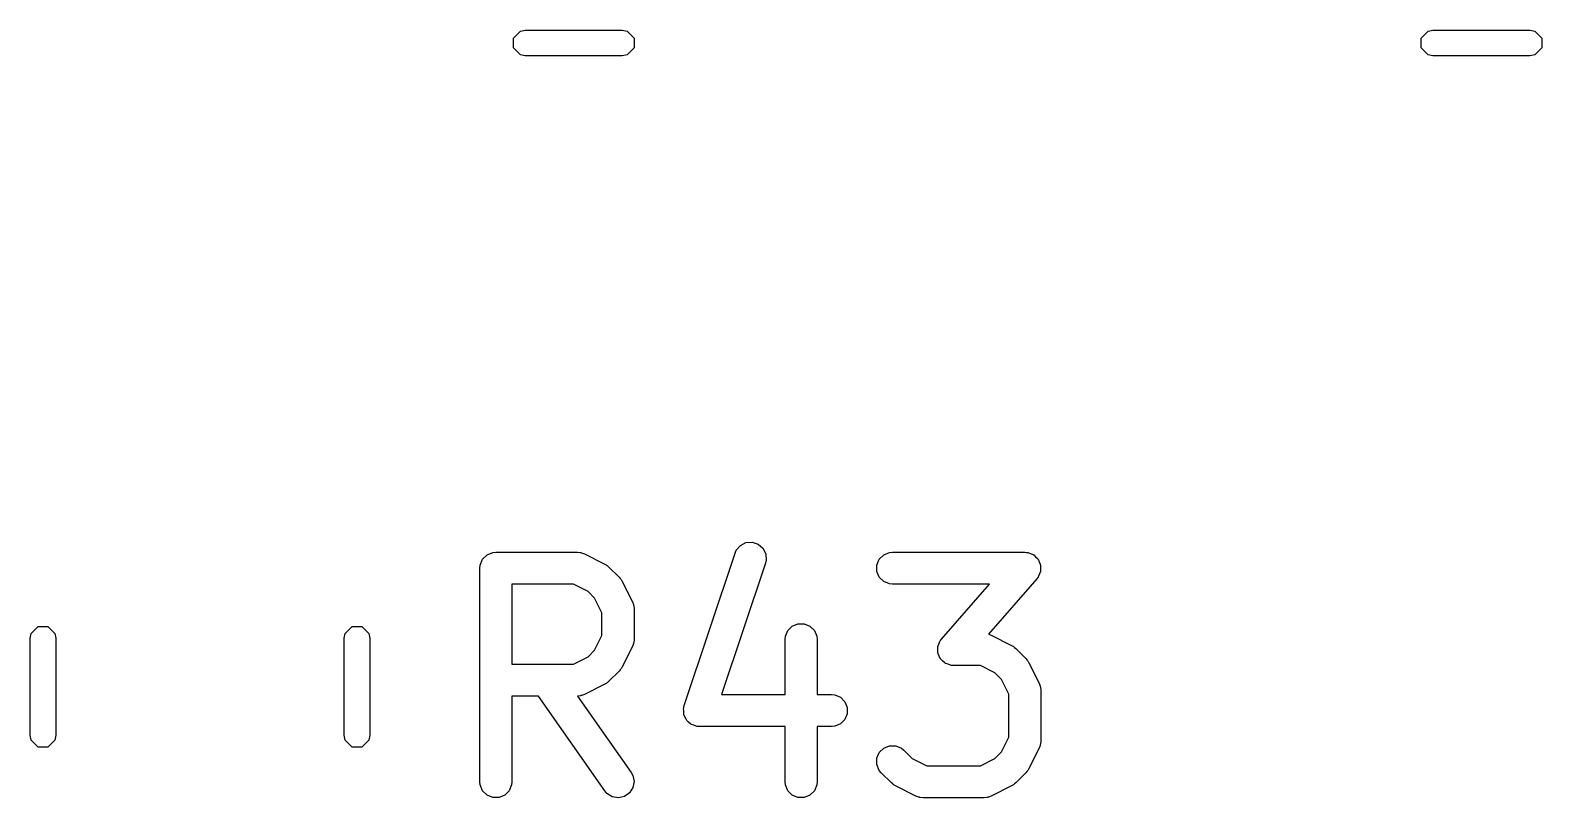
# Model space of a CAD drawing. Extents: x 2.05 to 8.87, y -5.84 to -2.88.
# Drawn here: x 4.7679 to 5.0466, y -5.259 to -5.1175 of the extents above; entities that cross this region are included whole.
import ezdxf

# ---------------------------------------------------------------- set-up
doc = ezdxf.new("R2010")
doc.units = 0
doc.header["$MEASUREMENT"] = 0
doc.layers.add('BLACK', color=7, linetype='CONTINUOUS')

msp = doc.modelspace()

# ---------------------------------------------------------------- linework, layer by layer
at = {"layer": 'BLACK', "linetype": 'CONTINUOUS'}
for p, q in [((4.85699, -5.11898), (4.85827, -5.1177)), ((4.85827, -5.1177), (4.85917, -5.11752)), ((4.85917, -5.11752), (4.87705, -5.11752)), ((4.87705, -5.11752), (4.87795, -5.1177)), ((4.87795, -5.1177), (4.87923, -5.11898)), ((5.02431, -5.11898), (5.02559, -5.1177)), ((5.02559, -5.1177), (5.02649, -5.11752)), ((5.02649, -5.11752), (5.04437, -5.11752)), ((5.04437, -5.11752), (5.04528, -5.1177)), ((5.04528, -5.1177), (5.04655, -5.11898)), ((4.85699, -5.12079), (4.85699, -5.11898)), ((4.85827, -5.12206), (4.85699, -5.12079)), ((4.87923, -5.12079), (4.87795, -5.12206)), ((4.87923, -5.11898), (4.87923, -5.12079)), ((5.02431, -5.12079), (5.02431, -5.11898)), ((5.02559, -5.12206), (5.02431, -5.12079)), ((5.04655, -5.12079), (5.04528, -5.12206)), ((5.04655, -5.11898), (5.04655, -5.12079)), ((4.85917, -5.12224), (4.85827, -5.12206)), ((4.87705, -5.12224), (4.85917, -5.12224)), ((4.87795, -5.12206), (4.87705, -5.12224)), ((5.02649, -5.12224), (5.02559, -5.12206)), ((5.04437, -5.12224), (5.02649, -5.12224)), ((5.04528, -5.12206), (5.04437, -5.12224)), ((4.89807, -5.21339), (4.89883, -5.21252)), ((4.89883, -5.21252), (4.89986, -5.212)), ((4.89986, -5.212), (4.90101, -5.21192)), ((4.90101, -5.21192), (4.9021, -5.21229)), ((4.9021, -5.21229), (4.90297, -5.21304)), ((4.90297, -5.21304), (4.90349, -5.21407)), ((4.85082, -5.21673), (4.85087, -5.21615)), ((4.85087, -5.21615), (4.85131, -5.21508)), ((4.85131, -5.21508), (4.85213, -5.21427)), ((4.85213, -5.21427), (4.85319, -5.21383)), ((4.85319, -5.21383), (4.85377, -5.21377)), ((4.85377, -5.21377), (4.86877, -5.21377)), ((4.86877, -5.21377), (4.86934, -5.21383)), ((4.86934, -5.21383), (4.86944, -5.21387)), ((4.86944, -5.21387), (4.86955, -5.21388)), ((4.86955, -5.21388), (4.87009, -5.21408)), ((4.87009, -5.21408), (4.87384, -5.21596)), ((4.87384, -5.21596), (4.87408, -5.21611)), ((4.87408, -5.21611), (4.87416, -5.21614)), ((4.87416, -5.21614), (4.87424, -5.21621)), ((4.88846, -5.24204), (4.89784, -5.21392)), ((4.90344, -5.21578), (4.89536, -5.24002)), ((4.89784, -5.21392), (4.89807, -5.21339)), ((4.90357, -5.21522), (4.90344, -5.21578)), ((4.90349, -5.21407), (4.90357, -5.21522)), ((4.92399, -5.21615), (4.92443, -5.21508)), ((4.92399, -5.2173), (4.92399, -5.21615)), ((4.92443, -5.21508), (4.92524, -5.21427)), ((4.92524, -5.21427), (4.92631, -5.21383)), ((4.92631, -5.21383), (4.92688, -5.21377)), ((4.92688, -5.21377), (4.95126, -5.21377)), ((4.95126, -5.21377), (4.95156, -5.2138)), ((4.95156, -5.2138), (4.95164, -5.2138)), ((4.95164, -5.2138), (4.95169, -5.21382)), ((4.95169, -5.21382), (4.95183, -5.21383)), ((4.95183, -5.21383), (4.95228, -5.21401)), ((4.95228, -5.21401), (4.95273, -5.21417)), ((4.95273, -5.21417), (4.9528, -5.21423)), ((4.9528, -5.21423), (4.9529, -5.21427)), ((4.9529, -5.21427), (4.95324, -5.21461)), ((4.95324, -5.21461), (4.9536, -5.21493)), ((4.9536, -5.21493), (4.95364, -5.21501)), ((4.95364, -5.21501), (4.95371, -5.21508)), ((4.95371, -5.21508), (4.95389, -5.21553)), ((4.95389, -5.21553), (4.95411, -5.21596)), ((4.95411, -5.21596), (4.95411, -5.21606)), ((4.95411, -5.21606), (4.95415, -5.21615)), ((4.95415, -5.21615), (4.95415, -5.21663)), ((4.85082, -5.2561), (4.85082, -5.21673)), ((4.87424, -5.21621), (4.87433, -5.21627)), ((4.87433, -5.21627), (4.87438, -5.21633)), ((4.87438, -5.21633), (4.8746, -5.21651)), ((4.8746, -5.21651), (4.87648, -5.21839)), ((4.87648, -5.21839), (4.87666, -5.21861)), ((4.87666, -5.21861), (4.87672, -5.21866)), ((4.87672, -5.21866), (4.87678, -5.21875)), ((4.87678, -5.21875), (4.87685, -5.21883)), ((4.87685, -5.21883), (4.87688, -5.21891)), ((4.87688, -5.21891), (4.87703, -5.21915)), ((4.92443, -5.21837), (4.92399, -5.2173)), ((4.92524, -5.21918), (4.92443, -5.21837)), ((4.95348, -5.21867), (4.94455, -5.22888)), ((4.95366, -5.21842), (4.95348, -5.21867)), ((4.95371, -5.21837), (4.95366, -5.21842)), ((4.95373, -5.21831), (4.95371, -5.21837)), ((4.95381, -5.2182), (4.95373, -5.21831)), ((4.95397, -5.21774), (4.95381, -5.2182)), ((4.95415, -5.2173), (4.95397, -5.21774)), ((4.95415, -5.21663), (4.95418, -5.21711)), ((4.95418, -5.21711), (4.95415, -5.2172)), ((4.95415, -5.2172), (4.95415, -5.2173)), ((4.86807, -5.21968), (4.85672, -5.21968)), ((4.85672, -5.21968), (4.85672, -5.23439)), ((4.87077, -5.22103), (4.86807, -5.21968)), ((4.87196, -5.22222), (4.87077, -5.22103)), ((4.87703, -5.21915), (4.87891, -5.2229)), ((4.92631, -5.21962), (4.92524, -5.21918)), ((4.92688, -5.21968), (4.92631, -5.21962)), ((4.94475, -5.21968), (4.92688, -5.21968)), ((4.93591, -5.22978), (4.94475, -5.21968)), ((4.87331, -5.22492), (4.87196, -5.22222)), ((4.87891, -5.2229), (4.87911, -5.22344)), ((4.87911, -5.22344), (4.87912, -5.22355)), ((4.87912, -5.22355), (4.87916, -5.22365)), ((4.87916, -5.22365), (4.87922, -5.22422)), ((4.87922, -5.22422), (4.87922, -5.22985)), ((4.87331, -5.22915), (4.87331, -5.22492)), ((4.90837, -5.22739), (4.90944, -5.22695)), ((4.90944, -5.22695), (4.91059, -5.22695)), ((4.91059, -5.22695), (4.91165, -5.22739)), ((4.76791, -5.22964), (4.76809, -5.22874)), ((4.76791, -5.24752), (4.76791, -5.22964)), ((4.76809, -5.22874), (4.76937, -5.22746)), ((4.76937, -5.22746), (4.77118, -5.22746)), ((4.77118, -5.22746), (4.77246, -5.22874)), ((4.77246, -5.22874), (4.77264, -5.22964)), ((4.77264, -5.22964), (4.77264, -5.24752)), ((4.82579, -5.22964), (4.82597, -5.22874)), ((4.82579, -5.24752), (4.82579, -5.22964)), ((4.82597, -5.22874), (4.82725, -5.22746)), ((4.82725, -5.22746), (4.82905, -5.22746)), ((4.82905, -5.22746), (4.83033, -5.22874)), ((4.83033, -5.22874), (4.83051, -5.22964)), ((4.83051, -5.22964), (4.83051, -5.24752)), ((4.87196, -5.23185), (4.87331, -5.22915)), ((4.87922, -5.22985), (4.87916, -5.23042)), ((4.90706, -5.22985), (4.90712, -5.22927)), ((4.90706, -5.24002), (4.90706, -5.22985)), ((4.90712, -5.22927), (4.90756, -5.22821)), ((4.90756, -5.22821), (4.90837, -5.22739)), ((4.91165, -5.22739), (4.91247, -5.22821)), ((4.91247, -5.22821), (4.91291, -5.22927)), ((4.91291, -5.22927), (4.91296, -5.22985)), ((4.91296, -5.22985), (4.91296, -5.24002)), ((4.93566, -5.23013), (4.93568, -5.23008)), ((4.93568, -5.23008), (4.93573, -5.23003)), ((4.93573, -5.23003), (4.93591, -5.22978)), ((4.94455, -5.22888), (4.94508, -5.22908)), ((4.94508, -5.22908), (4.94883, -5.23096)), ((4.87077, -5.23305), (4.87196, -5.23185)), ((4.87891, -5.23117), (4.87703, -5.23492)), ((4.87911, -5.23063), (4.87891, -5.23117)), ((4.87912, -5.23052), (4.87911, -5.23063)), ((4.87916, -5.23042), (4.87912, -5.23052)), ((4.9352, -5.23134), (4.93524, -5.23125)), ((4.93524, -5.23182), (4.9352, -5.23134)), ((4.93524, -5.23115), (4.93542, -5.2307)), ((4.93524, -5.23125), (4.93524, -5.23115)), ((4.93524, -5.2323), (4.93524, -5.23182)), ((4.93527, -5.23239), (4.93524, -5.2323)), ((4.93528, -5.23249), (4.93527, -5.23239)), ((4.93549, -5.23292), (4.93528, -5.23249)), ((4.93542, -5.2307), (4.93557, -5.23025)), ((4.93557, -5.23025), (4.93566, -5.23013)), ((4.94883, -5.23096), (4.94908, -5.23111)), ((4.94908, -5.23111), (4.94915, -5.23114)), ((4.94915, -5.23114), (4.94923, -5.23121)), ((4.94923, -5.23121), (4.94932, -5.23127)), ((4.94932, -5.23127), (4.94937, -5.23132)), ((4.94937, -5.23132), (4.94959, -5.23151)), ((4.94959, -5.23151), (4.95147, -5.23338)), ((4.85672, -5.23439), (4.86807, -5.23439)), ((4.86807, -5.23439), (4.87077, -5.23305)), ((4.87666, -5.23546), (4.87648, -5.23569)), ((4.87672, -5.23541), (4.87666, -5.23546)), ((4.87678, -5.23532), (4.87672, -5.23541)), ((4.87685, -5.23524), (4.87678, -5.23532)), ((4.87688, -5.23517), (4.87685, -5.23524)), ((4.87703, -5.23492), (4.87688, -5.23517)), ((4.93568, -5.23336), (4.93549, -5.23292)), ((4.93575, -5.23343), (4.93568, -5.23336)), ((4.93579, -5.23352), (4.93575, -5.23343)), ((4.93615, -5.23384), (4.93579, -5.23352)), ((4.93649, -5.23418), (4.93615, -5.23384)), ((4.93658, -5.23422), (4.93649, -5.23418)), ((4.93666, -5.23428), (4.93658, -5.23422)), ((4.93711, -5.23444), (4.93666, -5.23428)), ((4.93756, -5.23462), (4.93711, -5.23444)), ((4.9377, -5.23463), (4.93756, -5.23462)), ((4.93775, -5.23465), (4.9377, -5.23463)), ((4.93783, -5.23465), (4.93775, -5.23465)), ((4.93813, -5.23468), (4.93783, -5.23465)), ((4.94306, -5.23468), (4.93813, -5.23468)), ((4.94576, -5.23602), (4.94306, -5.23468)), ((4.95147, -5.23338), (4.95165, -5.23361)), ((4.95165, -5.23361), (4.95171, -5.23366)), ((4.95171, -5.23366), (4.95177, -5.23375)), ((4.95177, -5.23375), (4.95184, -5.23383)), ((4.95184, -5.23383), (4.95187, -5.2339)), ((4.95187, -5.2339), (4.95202, -5.23415)), ((4.95202, -5.23415), (4.9539, -5.2379)), ((4.87384, -5.23811), (4.87009, -5.23999)), ((4.87408, -5.23796), (4.87384, -5.23811)), ((4.87416, -5.23793), (4.87408, -5.23796)), ((4.87424, -5.23786), (4.87416, -5.23793)), ((4.87433, -5.23781), (4.87424, -5.23786)), ((4.87438, -5.23775), (4.87433, -5.23781)), ((4.8746, -5.23756), (4.87438, -5.23775)), ((4.87648, -5.23569), (4.8746, -5.23756)), ((4.94695, -5.23722), (4.94576, -5.23602)), ((4.9483, -5.23992), (4.94695, -5.23722)), ((4.9539, -5.2379), (4.9541, -5.23844)), ((4.9541, -5.23844), (4.95411, -5.23855)), ((4.8616, -5.2403), (4.85672, -5.2403)), ((4.85672, -5.2403), (4.85672, -5.2561)), ((4.87385, -5.25779), (4.8616, -5.2403)), ((4.86934, -5.24024), (4.86881, -5.2403)), ((4.86881, -5.2403), (4.87868, -5.2544)), ((4.86944, -5.2402), (4.86934, -5.24024)), ((4.86955, -5.2402), (4.86944, -5.2402)), ((4.87009, -5.23999), (4.86955, -5.2402)), ((4.89536, -5.24002), (4.90706, -5.24002)), ((4.91296, -5.24002), (4.91564, -5.24002)), ((4.91564, -5.24002), (4.91621, -5.24008)), ((4.91621, -5.24008), (4.91728, -5.24052)), ((4.91728, -5.24052), (4.91809, -5.24133)), ((4.9483, -5.2479), (4.9483, -5.23992)), ((4.95411, -5.23855), (4.95415, -5.23865)), ((4.95415, -5.23865), (4.95421, -5.23922)), ((4.95421, -5.23922), (4.95421, -5.2486)), ((4.88833, -5.2426), (4.88837, -5.24246)), ((4.88837, -5.24307), (4.88833, -5.2426)), ((4.88837, -5.2424), (4.8884, -5.24232)), ((4.88837, -5.24246), (4.88837, -5.2424)), ((4.88837, -5.24355), (4.88837, -5.24307)), ((4.88841, -5.24365), (4.88837, -5.24355)), ((4.8884, -5.24232), (4.88846, -5.24204)), ((4.88842, -5.24375), (4.88841, -5.24365)), ((4.88863, -5.24417), (4.88842, -5.24375)), ((4.91809, -5.24133), (4.91853, -5.2424)), ((4.91853, -5.24355), (4.91809, -5.24461)), ((4.91853, -5.2424), (4.91853, -5.24355)), ((4.88881, -5.24461), (4.88863, -5.24417)), ((4.88888, -5.24469), (4.88881, -5.24461)), ((4.88893, -5.24478), (4.88888, -5.24469)), ((4.88929, -5.24509), (4.88893, -5.24478)), ((4.88962, -5.24543), (4.88929, -5.24509)), ((4.88972, -5.24547), (4.88962, -5.24543)), ((4.8898, -5.24554), (4.88972, -5.24547)), ((4.89025, -5.24569), (4.8898, -5.24554)), ((4.89069, -5.24587), (4.89025, -5.24569)), ((4.89084, -5.24588), (4.89069, -5.24587)), ((4.89089, -5.2459), (4.89084, -5.24588)), ((4.89097, -5.2459), (4.89089, -5.2459)), ((4.89126, -5.24592), (4.89097, -5.2459)), ((4.90706, -5.24592), (4.89126, -5.24592)), ((4.90706, -5.2561), (4.90706, -5.24592)), ((4.91564, -5.24592), (4.91296, -5.24592)), ((4.91296, -5.24592), (4.91296, -5.2561)), ((4.91621, -5.24587), (4.91564, -5.24592)), ((4.91728, -5.24543), (4.91621, -5.24587)), ((4.91809, -5.24461), (4.91728, -5.24543)), ((4.76809, -5.24843), (4.76791, -5.24752)), ((4.76937, -5.2497), (4.76809, -5.24843)), ((4.77246, -5.24843), (4.77118, -5.2497)), ((4.77264, -5.24752), (4.77246, -5.24843)), ((4.82597, -5.24843), (4.82579, -5.24752)), ((4.82725, -5.2497), (4.82597, -5.24843)), ((4.83033, -5.24843), (4.82905, -5.2497)), ((4.83051, -5.24752), (4.83033, -5.24843)), ((4.92524, -5.24989), (4.92631, -5.24945)), ((4.92631, -5.24945), (4.92746, -5.24945)), ((4.92746, -5.24945), (4.92852, -5.24989)), ((4.94695, -5.2506), (4.9483, -5.2479)), ((4.9541, -5.24938), (4.9539, -5.24992)), ((4.95411, -5.24927), (4.9541, -5.24938)), ((4.95415, -5.24917), (4.95411, -5.24927)), ((4.95421, -5.2486), (4.95415, -5.24917)), ((4.77118, -5.2497), (4.76937, -5.2497)), ((4.82905, -5.2497), (4.82725, -5.2497)), ((4.92399, -5.25177), (4.92443, -5.25071)), ((4.92399, -5.25292), (4.92399, -5.25177)), ((4.92443, -5.25071), (4.92524, -5.24989)), ((4.92852, -5.24989), (4.92897, -5.25026)), ((4.92897, -5.25026), (4.93051, -5.25179)), ((4.93051, -5.25179), (4.93321, -5.25314)), ((4.94306, -5.25314), (4.94576, -5.25179)), ((4.94576, -5.25179), (4.94695, -5.2506)), ((4.9539, -5.24992), (4.95202, -5.25367)), ((4.87868, -5.2544), (4.87897, -5.25491)), ((4.87897, -5.25491), (4.87922, -5.25603)), ((4.92443, -5.25399), (4.92399, -5.25292)), ((4.9248, -5.25443), (4.92443, -5.25399)), ((4.92667, -5.25631), (4.9248, -5.25443)), ((4.93321, -5.25314), (4.94306, -5.25314)), ((4.95147, -5.25443), (4.94959, -5.25631)), ((4.95165, -5.25421), (4.95147, -5.25443)), ((4.95171, -5.25416), (4.95165, -5.25421)), ((4.95177, -5.25407), (4.95171, -5.25416)), ((4.95184, -5.25399), (4.95177, -5.25407)), ((4.95187, -5.25391), (4.95184, -5.25399)), ((4.95202, -5.25367), (4.95187, -5.25391)), ((4.85087, -5.25667), (4.85082, -5.2561)), ((4.85131, -5.25774), (4.85087, -5.25667)), ((4.85213, -5.25855), (4.85131, -5.25774)), ((4.85622, -5.25774), (4.85541, -5.25855)), ((4.85666, -5.25667), (4.85622, -5.25774)), ((4.85672, -5.2561), (4.85666, -5.25667)), ((4.87422, -5.25823), (4.87385, -5.25779)), ((4.87902, -5.25717), (4.8784, -5.25814)), ((4.87922, -5.25603), (4.87902, -5.25717)), ((4.90712, -5.25667), (4.90706, -5.2561)), ((4.90756, -5.25774), (4.90712, -5.25667)), ((4.90837, -5.25855), (4.90756, -5.25774)), ((4.91247, -5.25774), (4.91165, -5.25855)), ((4.91291, -5.25667), (4.91247, -5.25774)), ((4.91296, -5.2561), (4.91291, -5.25667)), ((4.9269, -5.25649), (4.92667, -5.25631)), ((4.92695, -5.25655), (4.9269, -5.25649)), ((4.92704, -5.25661), (4.92695, -5.25655)), ((4.92712, -5.25668), (4.92704, -5.25661)), ((4.92719, -5.25671), (4.92712, -5.25668)), ((4.92744, -5.25686), (4.92719, -5.25671)), ((4.93119, -5.25874), (4.92744, -5.25686)), ((4.94883, -5.25686), (4.94508, -5.25874)), ((4.94908, -5.25671), (4.94883, -5.25686)), ((4.94915, -5.25668), (4.94908, -5.25671)), ((4.94923, -5.25661), (4.94915, -5.25668)), ((4.94932, -5.25655), (4.94923, -5.25661)), ((4.94937, -5.25649), (4.94932, -5.25655)), ((4.94959, -5.25631), (4.94937, -5.25649)), ((4.85319, -5.25899), (4.85213, -5.25855)), ((4.85434, -5.25899), (4.85319, -5.25899)), ((4.85541, -5.25855), (4.85434, -5.25899)), ((4.87519, -5.25885), (4.87422, -5.25823)), ((4.87633, -5.25905), (4.87519, -5.25885)), ((4.87745, -5.2588), (4.87633, -5.25905)), ((4.8784, -5.25814), (4.87745, -5.2588)), ((4.90944, -5.25899), (4.90837, -5.25855)), ((4.91059, -5.25899), (4.90944, -5.25899)), ((4.91165, -5.25855), (4.91059, -5.25899)), ((4.93173, -5.25894), (4.93119, -5.25874)), ((4.93183, -5.25895), (4.93173, -5.25894)), ((4.93193, -5.25899), (4.93183, -5.25895)), ((4.93251, -5.25905), (4.93193, -5.25899)), ((4.94376, -5.25905), (4.93251, -5.25905)), ((4.94433, -5.25899), (4.94376, -5.25905)), ((4.94443, -5.25895), (4.94433, -5.25899)), ((4.94454, -5.25894), (4.94443, -5.25895)), ((4.94508, -5.25874), (4.94454, -5.25894))]:
    msp.add_line(p, q, dxfattribs=at)

doc.saveas('drawing.dxf')
